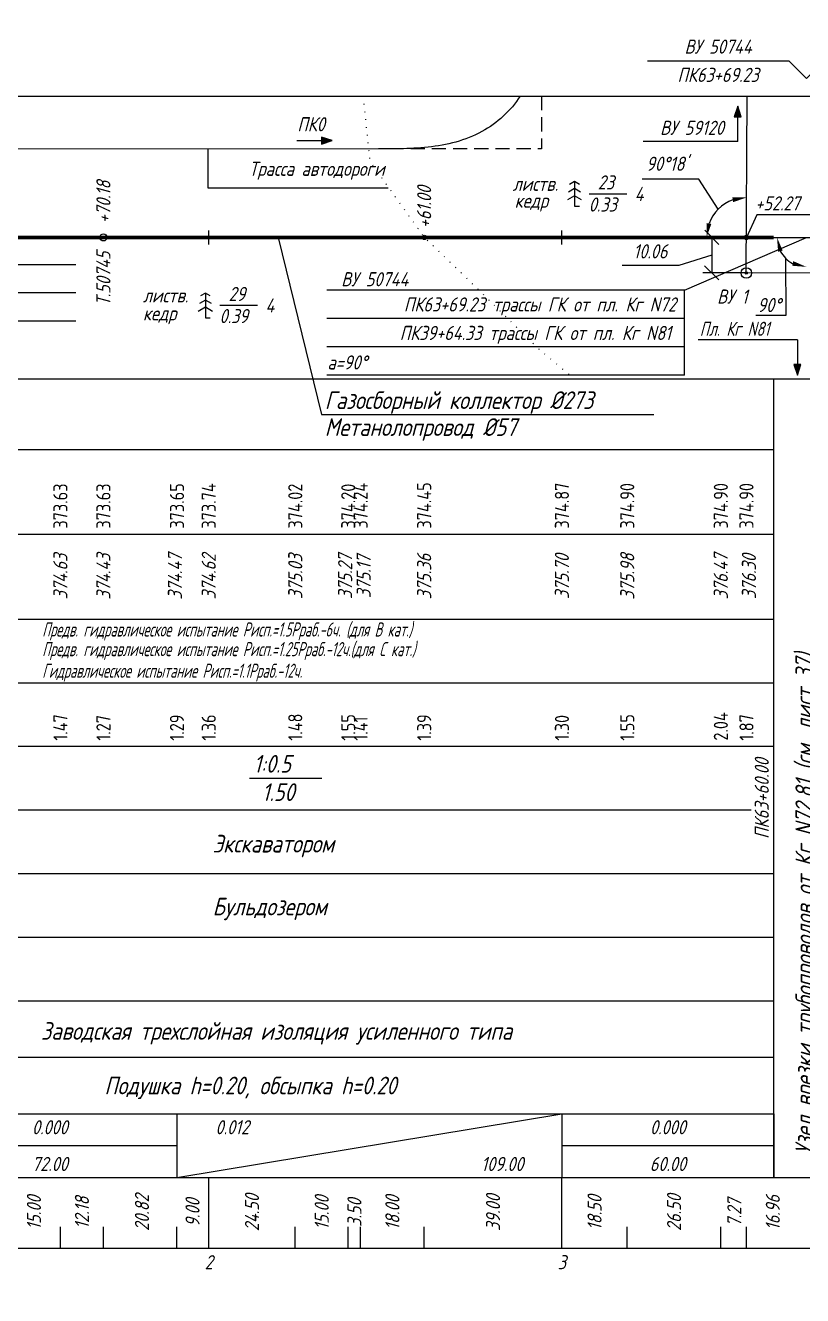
# Model space of a CAD drawing. Extents: x 0 to 1712, y -36 to 643.
# Drawn here: x 199.4 to 309.5, y 163.5 to 343.2 of the extents above; entities that cross this region are included whole.
import ezdxf
from ezdxf import colors
from ezdxf.entities.mleader import LeaderData, LeaderLine
from ezdxf.enums import TextEntityAlignment as Align
from ezdxf.math import Vec2, Vec3

# ---------------------------------------------------------------- set-up
doc = ezdxf.new("R2010")
doc.units = 0
doc.linetypes.add('ИИDot', pattern=[1, 0, -1])
doc.linetypes.add('ИИHidden', pattern=[3, 2, -1])
doc.layers.add('ИИ_ГЕОЛОГИЯ_025', color=7, linetype='Continuous', lineweight=25)
doc.layers.add('ИИ_ПРОФИЛЬ_025', color=7, linetype='Continuous', lineweight=25)
doc.layers.add('Подвал', color=7, linetype='Continuous')
doc.layers.add('ТХ-Л', color=140, linetype='Continuous')
doc.styles.add('VNIPISIMPLEXCUR', font='simplex.shx', dxfattribs={"width": 0.8, "oblique": 15})
doc.dimstyles.new('ИИ-1000-м-dm$0', dxfattribs={"dimtxt": 2.5, "dimasz": 2.5, "dimexe": 1.25, "dimexo": 0, "dimgap": 1, "dimtad": 1, "dimtoh": 1, "dimzin": 1, "dimdsep": 46, "dimtxsty": 'VNIPISIMPLEXCUR', "dimblk": 'OBLIQUE', "dimcen": 2.5, "dimaunit": 1, "dimazin": 0, "dimtfac": 1, "dimtmove": 1, "dimatfit": 2, "dimfxl": 1, "dimarcsym": 0})
doc.dimstyles.new('ИИ-1000-м-dm$2', dxfattribs={"dimtxt": 2.5, "dimasz": 2.5, "dimexe": 1.25, "dimexo": 0, "dimgap": 1, "dimtad": 2, "dimtoh": 1, "dimzin": 1, "dimdsep": 46, "dimtxsty": 'VNIPISIMPLEXCUR', "dimcen": 2.5, "dimaunit": 1, "dimazin": 0, "dimtfac": 1, "dimtmove": 1, "dimatfit": 2, "dimfxl": 1, "dimarcsym": 0})

# ---------------------------------------------------------------- blocks, each defined once
blk = doc.blocks.new('ИИ053672А')
at = {"color": 0, "linetype": 'Continuous'}
for points in [[(0.85, 2.01), (0, 2.5), (-0.85, 2.01)], [(0.7, 3.1), (0, 3.5), (-0.7, 3.1)], [(0, 3.5), (0, 0), (0.7, 0)], [(1, 0.92), (0, 1.5), (-1, 0.92)]]:
    blk.add_lwpolyline(points, dxfattribs=at)
at = {"color": 0, "linetype": 'Continuous', "style": 'VNIPISIMPLEXCUR', "oblique": 15, "width": 0.8}
blk.add_attdef('RACE1', text='', height=2, dxfattribs=at).set_placement((-2, 2.25), align=Align.RIGHT)
blk.add_attdef('HEIGHT', (2, 2.25), '', height=2, dxfattribs=at)
blk.add_attdef('DISTANCE', text='', height=2, dxfattribs=at).set_placement((8.5, 1.75), align=Align.MIDDLE_LEFT)
blk.add_attdef('RACE2', text='', height=2, dxfattribs=at).set_placement((-2, 1.25), align=Align.TOP_RIGHT)
blk.add_attdef('THICKNESS', text='', height=2, dxfattribs=at).set_placement((2, 1.25), align=Align.TOP_LEFT)
blk = doc.blocks.new('ИИ15002')
at = {"linetype": 'Continuous', "lineweight": 25}
h = blk.add_hatch(color=0, dxfattribs=at)
edge = h.paths.add_edge_path()
edge.add_arc((0, 0), 0.3, 0, 360)
at = {"color": 0, "linetype": 'Continuous', "lineweight": 25}
blk.add_circle((0, 0), 0.3, dxfattribs=at)
at = {"color": 0, "linetype": 'Continuous', "style": 'VNIPISIMPLEXCUR', "oblique": 15, "width": 0.8}
blk.add_attdef('STATIONING', (1, 1.3), '', height=2, rotation=90, dxfattribs=at)
at = {"color": 7, "linetype": 'Continuous', "style": 'VNIPISIMPLEXCUR', "oblique": 15, "width": 0.8}
blk.add_attdef('HEIGHT', text='', height=2, dxfattribs=at).set_placement((0, -1.3), align=Align.TOP_CENTER)
blk = doc.blocks.new('*D30')
at = {"layer": 'Defpoints', "color": 0, "transparency": 16777216}
for p in [(974.43, 333.23, -184.58), (125.4, 313.23), (1125.4, 313.23), (981.49, 309.23), (982.4, 293.23, -184.58)]:
    blk.add_point(p, dxfattribs=at)
at = {"layer": 'ИИ_ПРОФИЛЬ_025', "color": 0, "lineweight": -2, "transparency": 16777216}
for p, q in [((982.31, 310.03), (985.89, 303.41)), ((985.89, 303.41), (993.55, 303.41))]:
    blk.add_line(p, q, dxfattribs=at)
blk.add_arc((978.42, 313.23), 5.04, 304.1476, 337.1185, dxfattribs=at)
at = {"layer": 'ИИ_ПРОФИЛЬ_025', "color": 0, "transparency": 16777216}
for points in [[(982.74, 311.33), (983.39, 311.2), (983.46, 313.23)], [(981.38, 308.75), (981.12, 309.36), (979.4, 308.28)]]:
    blk.add_solid(points, dxfattribs=at)
at = {"layer": 'ИИ_ПРОФИЛЬ_025', "color": 0, "transparency": 16777216, "insert": (989.97, 305.1), "char_height": 2, "attachment_point": 5, "style": 'VNIPISIMPLEXCUR'}
blk.add_mtext("78°44'", dxfattribs=at)
blk = doc.blocks.new('*D31')
at = {"layer": 'Defpoints', "color": 0, "transparency": 16777216}
for p in [(483.19, 333.23), (481.81, 317.63), (125.4, 313.23), (478.21, 313.22), (1125.4, 313.23)]:
    blk.add_point(p, dxfattribs=at)
at = {"layer": 'ИИ_ПРОФИЛЬ_025', "color": 0, "lineweight": -2, "transparency": 16777216}
for p, q in [((482.69, 316.73), (486.25, 319.5)), ((486.25, 319.5), (492.09, 319.5))]:
    blk.add_line(p, q, dxfattribs=at)
blk.add_arc((478.21, 313.23), 5.69, 20.2603, 55.7613, dxfattribs=at)
at = {"layer": 'ИИ_ПРОФИЛЬ_025', "color": 0, "transparency": 16777216}
for points in [[(481.27, 317.62), (481.55, 318.23), (479.58, 318.74)], [(483.87, 315.25), (483.22, 315.14), (483.9, 313.23)]]:
    blk.add_solid(points, dxfattribs=at)
at = {"layer": 'ИИ_ПРОФИЛЬ_025', "color": 0, "transparency": 16777216, "insert": (489.42, 321.19), "char_height": 2, "attachment_point": 5, "style": 'VNIPISIMPLEXCUR'}
blk.add_mtext("76°1'", dxfattribs=at)
blk = doc.blocks.new('*D32')
at = {"layer": 'Defpoints', "color": 0, "transparency": 16777216}
for p in [(470.32, 333.23), (125.4, 313.23), (1125.4, 313.23), (461.61, 308.68), (460.35, 293.23)]:
    blk.add_point(p, dxfattribs=at)
at = {"layer": 'ИИ_ПРОФИЛЬ_025', "color": 0, "lineweight": -2, "transparency": 16777216}
for p, q in [((460.7, 309.61), (456.06, 304.85)), ((456.06, 304.85), (450.22, 304.85))]:
    blk.add_line(p, q, dxfattribs=at)
blk.add_arc((465.34, 313.23), 5.88, 199.5904, 236.4241, dxfattribs=at)
at = {"layer": 'ИИ_ПРОФИЛЬ_025', "color": 0, "transparency": 16777216}
for points in [[(459.47, 311.2), (460.13, 311.31), (459.46, 313.23)], [(462.22, 308.64), (461.95, 308.03), (463.92, 307.52)]]:
    blk.add_solid(points, dxfattribs=at)
at = {"layer": 'ИИ_ПРОФИЛЬ_025', "color": 0, "transparency": 16777216, "insert": (452.89, 306.54), "char_height": 2, "attachment_point": 5, "style": 'VNIPISIMPLEXCUR'}
blk.add_mtext("76°1'", dxfattribs=at)
blk = doc.blocks.new('*D33')
at = {"layer": 'Defpoints', "color": 0, "transparency": 16777216}
for p in [(125.4, 313.23), (310.01, 313.24), (1125.4, 313.23), (306.41, 311.14), (310.02, 293.23)]:
    blk.add_point(p, dxfattribs=at)
at = {"layer": 'ИИ_ПРОФИЛЬ_025', "color": 0, "lineweight": -2, "transparency": 16777216}
for p, q in [((307.07, 310.28), (307.1, 302.16)), ((307.1, 302.16), (302.86, 302.16))]:
    blk.add_line(p, q, dxfattribs=at)
blk.add_arc((310.01, 313.23), 4.17, 207.7818, 242.2224, dxfattribs=at)
at = {"layer": 'ИИ_ПРОФИЛЬ_025', "color": 0, "transparency": 16777216}
for points in [[(306.01, 311.21), (306.65, 311.37), (305.85, 313.23)], [(308.15, 309.87), (307.99, 309.22), (310.01, 309.06)]]:
    blk.add_solid(points, dxfattribs=at)
at = {"layer": 'ИИ_ПРОФИЛЬ_025', "color": 0, "transparency": 16777216, "insert": (304.73, 303.66), "char_height": 2, "attachment_point": 5, "style": 'VNIPISIMPLEXCUR'}
blk.add_mtext('90%%d', dxfattribs=at)
blk = doc.blocks.new('*D34')
at = {"layer": 'Defpoints', "color": 0, "transparency": 16777216}
for p in [(140.6, 333.23), (143.59, 314.95), (125.4, 313.23), (140.6, 313.23), (1125.4, 313.23)]:
    blk.add_point(p, dxfattribs=at)
at = {"layer": 'ИИ_ПРОФИЛЬ_025', "color": 0, "lineweight": -2, "transparency": 16777216}
for p, q in [((143.04, 315.67), (144.38, 318.82)), ((144.38, 318.82), (148.62, 318.82))]:
    blk.add_line(p, q, dxfattribs=at)
blk.add_arc((140.6, 313.23), 3.45, 33.7265, 56.2791, dxfattribs=at)
at = {"layer": 'ИИ_ПРОФИЛЬ_025', "color": 0, "transparency": 16777216}
for points in [[(142.42, 315.78), (142.61, 316.41), (140.6, 316.67)], [(143.79, 315.24), (143.15, 315.04), (144.05, 313.23)]]:
    blk.add_solid(points, dxfattribs=at)
at = {"layer": 'ИИ_ПРОФИЛЬ_025', "color": 0, "transparency": 16777216, "insert": (146.75, 320.32), "char_height": 2, "attachment_point": 5, "style": 'VNIPISIMPLEXCUR'}
blk.add_mtext('90%%d', dxfattribs=at)
blk = doc.blocks.new('ИИ050052Р')
at = {"linetype": 'Continuous', "lineweight": 25}
h = blk.add_hatch(color=0, dxfattribs=at)
edge = h.paths.add_edge_path()
edge.add_arc((0, 0), 0.15, 0, 360)
at = {"color": 0, "linetype": 'Continuous', "lineweight": 25}
for radius in [0.75, 0.15]:
    blk.add_circle((0, 0), radius, dxfattribs=at)
at = {"color": 0, "linetype": 'Continuous', "style": 'VNIPISIMPLEXCUR', "oblique": 15, "width": 0.8}
for tag, p in [('CENTRE', (1.45, 0.7)), ('HEIGHT', (1.45, -2.7))]:
    blk.add_attdef(tag, p, '', height=2, dxfattribs=at)
for tag, p in [('NUMBER', (-2, -1)), ('STATIONING', (-2, -4.4)), ('ALPHA', (-2, -7.8))]:
    blk.add_attdef(tag, text='', height=2, dxfattribs=at).set_placement(p, align=Align.RIGHT)
at = {"color": 253, "linetype": 'Continuous', "style": 'VNIPISIMPLEXCUR', "oblique": 15, "width": 0.8, "flags": 1}
blk.add_attdef('NOTE', text='', height=1.6, dxfattribs=at).set_placement((-2, -10.8), align=Align.RIGHT)
blk = doc.blocks.new('ИИ15009')
at = {"linetype": 'Continuous', "lineweight": 25}
blk.add_hatch(color=0, dxfattribs=at).paths.add_polyline_path([(0, 0), (1.5, -0.5), (1.5, 0.5)])
at = {"color": 0, "linetype": 'Continuous', "lineweight": 25}
blk.add_lwpolyline([(0, 0), (1.5, -0.5), (1.5, 0.5)], close=True, dxfattribs=at)
blk.add_lwpolyline([(5, 0), (0, 0)], dxfattribs=at)
blk = doc.blocks.new('*D36')
at = {"layer": 'Defpoints', "color": 0, "transparency": 16777216}
for p in [(332.75, 321.59), (125.4, 313.23), (334.9, 313.23), (329.77, 308.08), (332.74, 301.22)]:
    blk.add_point(p, dxfattribs=at)
at = {"layer": 'ИИ_ПРОФИЛЬ_025', "color": 0, "lineweight": -2, "transparency": 16777216}
for p, q in [((328.54, 309.03), (325.75, 303.82)), ((325.75, 303.82), (317.38, 303.82))]:
    blk.add_line(p, q, dxfattribs=at)
blk.add_arc((332.74, 313.23), 5.94, 199.386, 250.6045, dxfattribs=at)
at = {"layer": 'ИИ_ПРОФИЛЬ_025', "color": 0, "transparency": 16777216}
for points in [[(326.81, 311.2), (327.47, 311.31), (326.81, 313.23)], [(330.83, 307.95), (330.72, 307.3), (332.74, 307.29)]]:
    blk.add_solid(points, dxfattribs=at)
at = {"layer": 'ИИ_ПРОФИЛЬ_025', "color": 0, "transparency": 16777216, "insert": (321.06, 306.01), "char_height": 2, "attachment_point": 5, "style": 'VNIPISIMPLEXCUR'}
blk.add_mtext("89°59'", dxfattribs=at)
blk = doc.blocks.new('*D37')
at = {"layer": 'Defpoints', "color": 0, "transparency": 16777216}
for p in [(349.95, 333.23), (353.2, 318.86), (125.4, 313.23), (334.9, 313.23), (349.94, 308.72)]:
    blk.add_point(p, dxfattribs=at)
at = {"layer": 'ИИ_ПРОФИЛЬ_025', "color": 0, "lineweight": -2, "transparency": 16777216}
for p, q in [((354.55, 317.83), (360.94, 317.81)), ((360.94, 317.81), (365.67, 317.81)), ((349.94, 313.23), (357.7, 313.23))]:
    blk.add_line(p, q, dxfattribs=at)
blk.add_arc((349.94, 313.23), 6.51, 17.6724, 72.3204, dxfattribs=at)
at = {"layer": 'ИИ_ПРОФИЛЬ_025', "color": 0, "transparency": 16777216}
for points in [[(351.87, 319.1), (351.97, 319.76), (349.94, 319.74)], [(356.48, 315.25), (355.82, 315.15), (356.45, 313.23)]]:
    blk.add_solid(points, dxfattribs=at)
at = {"layer": 'ИИ_ПРОФИЛЬ_025', "color": 0, "transparency": 16777216, "insert": (363.81, 319.81), "char_height": 2, "attachment_point": 5, "style": 'VNIPISIMPLEXCUR'}
blk.add_mtext('90°', dxfattribs=at)
blk = doc.blocks.new('*D38')
at = {"layer": 'Defpoints', "color": 0, "transparency": 16777216}
for p in [(301.63, 333.23, -188.03), (298.72, 318.14), (125.4, 313.23), (334.9, 313.23), (301.5, 308.2, -188.03)]:
    blk.add_point(p, dxfattribs=at)
at = {"layer": 'ИИ_ПРОФИЛЬ_025', "color": 0, "lineweight": -2, "transparency": 16777216}
for p, q in [((294.78, 321.46), (286.77, 321.46)), ((297.54, 317.24), (294.78, 321.46))]:
    blk.add_line(p, q, dxfattribs=at)
blk.add_arc((301.53, 313.23), 5.66, 110.042, 159.66, dxfattribs=at)
at = {"layer": 'ИИ_ПРОФИЛЬ_025', "color": 0, "transparency": 16777216}
for points in [[(299.53, 318.88), (299.65, 318.22), (301.56, 318.89)], [(296.55, 315.14), (295.89, 315.25), (295.87, 313.23)]]:
    blk.add_solid(points, dxfattribs=at)
at = {"layer": 'ИИ_ПРОФИЛЬ_025', "color": 0, "transparency": 16777216, "insert": (290.28, 323.65), "char_height": 2, "attachment_point": 5, "style": 'VNIPISIMPLEXCUR'}
blk.add_mtext("90°18'", dxfattribs=at)
blk = doc.blocks.new('_Oblique')
at = {"color": 0, "linetype": 'ByBlock', "lineweight": -2}
blk.add_line((-0.5, -0.5), (0.5, 0.5), dxfattribs=at)
blk = doc.blocks.new('*D39')
at = {"layer": 'Defpoints', "color": 0, "transparency": 16777216}
for p in [(301.53, 313.23, -188.03), (296.6, 308.22), (301.5, 308.2, -0.47)]:
    blk.add_point(p, dxfattribs=at)
at = {"layer": 'ИИ_ПРОФИЛЬ_025', "color": 0, "lineweight": -2, "transparency": 16777216}
for p, q in [((301.53, 313.23), (295.38, 313.26)), ((296.63, 313.25), (296.6, 308.22)), ((291.93, 309.26), (283.91, 309.26)), ((296.61, 310.74), (291.93, 309.26)), ((301.5, 308.2), (295.35, 308.23))]:
    blk.add_line(p, q, dxfattribs=at)
at = {"layer": 'ИИ_ПРОФИЛЬ_025', "color": 0, "lineweight": -2, "transparency": 16777216, "xscale": 2, "yscale": 2, "zscale": 2}
for p, rotation in [((296.63, 313.25), 89.70196983936606), ((296.6, 308.22), 269.7019698393661)]:
    blk.add_blockref('_Oblique', p, dxfattribs=dict(at, rotation=rotation))
at = {"layer": 'ИИ_ПРОФИЛЬ_025', "color": 0, "transparency": 16777216, "insert": (287.92, 311.26), "char_height": 2, "attachment_point": 5, "style": 'VNIPISIMPLEXCUR'}
blk.add_mtext('10.06', dxfattribs=at)
blk = doc.blocks.new('*D41')
at = {"layer": 'Defpoints', "color": 0, "transparency": 16777216}
for p in [(128.11, 325.71), (131.99, 315.47), (125.4, 313.23), (334.9, 313.23), (128.11, 300.7)]:
    blk.add_point(p, dxfattribs=at)
at = {"layer": 'ИИ_ПРОФИЛЬ_025', "color": 0, "lineweight": -2, "transparency": 16777216}
for p, q in [((131.28, 316.4), (132.68, 319.55)), ((132.68, 319.55), (136.92, 319.55))]:
    blk.add_line(p, q, dxfattribs=at)
blk.add_arc((128.11, 313.23), 4.48, 25.7714, 64.2326, dxfattribs=at)
at = {"layer": 'ИИ_ПРОФИЛЬ_025', "color": 0, "transparency": 16777216}
for points in [[(129.98, 316.94), (130.13, 317.59), (128.11, 317.71)], [(132.47, 315.25), (131.82, 315.1), (132.59, 313.23)]]:
    blk.add_solid(points, dxfattribs=at)
at = {"layer": 'ИИ_ПРОФИЛЬ_025', "color": 0, "transparency": 16777216, "insert": (135.05, 321.05), "char_height": 2, "attachment_point": 5, "style": 'VNIPISIMPLEXCUR'}
blk.add_mtext('90°', dxfattribs=at)
blk = doc.blocks.new('*D44')
at = {"layer": 'Defpoints', "color": 0, "transparency": 16777216}
for p in [(153.11, 325.71), (125.4, 313.23), (334.9, 313.23), (150.79, 309.2), (153.11, 300.71)]:
    blk.add_point(p, dxfattribs=at)
at = {"layer": 'ИИ_ПРОФИЛЬ_025', "color": 0, "lineweight": -2, "transparency": 16777216}
for p, q in [((149.82, 309.94), (145.45, 307.09)), ((145.45, 307.09), (141.22, 307.09))]:
    blk.add_line(p, q, dxfattribs=at)
blk.add_arc((153.11, 313.23), 4.65, 204.8465, 245.1528, dxfattribs=at)
at = {"layer": 'ИИ_ПРОФИЛЬ_025', "color": 0, "transparency": 16777216}
for points in [[(148.57, 311.2), (149.22, 311.35), (148.46, 313.23)], [(151.23, 309.33), (151.08, 308.68), (153.11, 308.58)]]:
    blk.add_solid(points, dxfattribs=at)
at = {"layer": 'ИИ_ПРОФИЛЬ_025', "color": 0, "transparency": 16777216, "insert": (143.08, 308.59), "char_height": 2, "attachment_point": 5, "style": 'VNIPISIMPLEXCUR'}
blk.add_mtext('90°', dxfattribs=at)
blk = doc.blocks.new('1-2')
at = {"layer": 'Подвал'}
for p, q in [((190.82, 174.45), (190.82, 165.45)), ((190.82, 174.45), (190.82, 165.45)), ((190.82, 165.45), (245.32, 174.45)), ((245.32, 174.45), (245.32, 165.45)), ((245.32, 174.45), (245.32, 165.45)), ((275.32, 174.45), (275.32, 165.45)), ((154.82, 169.95), (190.82, 169.95)), ((245.32, 169.95), (275.32, 169.95))]:
    blk.add_line(p, q, dxfattribs=at)
at = {"layer": 'Подвал', "char_height": 2, "attachment_point": 4, "rotation": 90, "style": 'VNIPISIMPLEXCUR'}
for s, insert in [('\\W0.800;\\W0.8;\\Q0.0;373.63', (174.32, 257.25)), ('\\W0.800;\\W0.8;\\Q0.0;373.63', (180.41, 257.25)), ('\\W0.800;\\W0.8;\\Q0.0;373.65', (190.82, 257.25)), ('\\W0.800;\\W0.8;\\Q0.0;373.74', (195.32, 257.25)), ('\\W0.800;\\W0.8;\\Q0.0;374.02', (207.57, 257.25)), ('\\W0.800;\\W0.8;\\Q0.0;374.20', (215.07, 257.25)), ('\\W0.800;\\W0.8;\\Q0.0;374.24', (216.82, 257.25)), ('\\W0.800;\\W0.8;\\Q0.0;374.45', (225.82, 257.25)), ('\\W0.800;\\W0.8;\\Q0.0;374.87', (245.32, 257.25)), ('\\W0.800;\\W0.8;\\Q0.0;374.90', (254.57, 257.25)), ('\\W0.800;\\W0.8;\\Q0.0;374.90', (267.82, 257.25)), ('\\W0.800;\\W0.8;\\Q0.0;374.90', (271.45, 257.25)), ('\\W0.800;\\W0.8;\\Q0.0;1.47', (174.32, 227.25)), ('\\W0.800;\\W0.8;\\Q0.0;1.27', (180.41, 227.25)), ('\\W0.800;\\W0.8;\\Q0.0;1.29', (190.82, 227.25)), ('\\W0.800;\\W0.8;\\Q0.0;1.36', (195.32, 227.25)), ('\\W0.800;\\W0.8;\\Q0.0;1.48', (207.57, 227.25)), ('\\W0.800;\\W0.8;\\Q0.0;1.55', (215.07, 227.25)), ('\\W0.800;\\W0.8;\\Q0.0;1.41', (216.82, 227.25)), ('\\W0.800;\\W0.8;\\Q0.0;1.39', (225.82, 227.25)), ('\\W0.800;\\W0.8;\\Q0.0;1.30', (245.32, 227.25)), ('\\W0.800;\\W0.8;\\Q0.0;1.55', (254.57, 227.25)), ('\\W0.800;\\W0.8;\\Q0.0;2.04', (267.82, 227.25)), ('\\W0.800;\\W0.8;\\Q0.0;1.87', (271.45, 227.25))]:
    blk.add_mtext(s, dxfattribs=dict(at, insert=insert))
at = {"layer": 'Подвал', "char_height": 2, "style": 'VNIPISIMPLEXCUR'}
for s, insert, attachment_point in [('0.000', (172.82, 173.55), 2), ('0.012', (196.27, 173.55), 1), ('0.000', (260.32, 173.55), 2), ('72.00', (172.82, 166.35), 8), ('109.00', (239.87, 166.35), 9), ('60.00', (260.32, 166.35), 8)]:
    blk.add_mtext(s, dxfattribs=dict(at, insert=insert, attachment_point=attachment_point))

msp = doc.modelspace()

# ---------------------------------------------------------------- linework, layer by layer
at = {"layer": 'ИИ_ПРОФИЛЬ_025', "flags": 128}
for points in [[(287.5126, 338.2274), (307.5126, 338.2274), (310.0126, 335.7274), (312.5126, 338.2274), (332.5126, 338.2274)], [(125.3976, 333.2274), (1125.3976, 333.2274)], [(225.2617, 325.7337), (225.2617, 320.2649), (250.7882, 320.2649)], [(300.2925, 326.806), (286.8993, 326.806)], [(279.2371, 319.3998), (284.5928, 319.3998)], [(311.482, 316.401), (303.0161, 316.401), (301.5298, 313.2274)], [(125.3976, 313.2274), (334.8976, 313.2274)], [(225.3976, 312.2274), (225.3976, 314.2274)], [(275.3976, 312.2274), (275.3976, 314.2274)], [(292.7709, 293.7512), (292.7709, 305.7512), (310.0126, 313.2274)], [(155.9165, 309.4162), (206.578, 309.4162)], [(292.7709, 305.7512), (242.1094, 305.7512)], [(155.9165, 305.4162), (206.578, 305.4162)], [(226.9474, 303.6399), (232.3031, 303.6399)], [(155.9165, 301.4162), (206.578, 301.4162)], [(292.7709, 301.7512), (242.1094, 301.7512)], [(308.7364, 298.7309), (294.6883, 298.7309)], [(292.7709, 297.7512), (242.1094, 297.7512)], [(125.3976, 293.2274), (1125.3976, 293.2274)], [(292.7709, 293.7512), (242.1094, 293.7512)], [(145.3976, 283.2274), (305.3976, 283.2274)], [(145.3976, 271.2274), (305.3976, 271.2274)], [(145.3976, 259.2274), (305.3976, 259.2274)], [(145.3976, 250.2274), (305.3976, 250.2274)], [(145.3976, 241.2274), (305.3976, 241.2274)], [(148.8192, 232.2274), (302.1976, 232.2274)], [(145.3976, 223.2274), (305.3976, 223.2274)], [(145.3976, 214.2274), (305.3976, 214.2274)], [(145.3976, 205.2274), (305.3976, 205.2274)], [(145.3976, 197.2274), (305.3976, 197.2274)], [(145.3976, 189.2274), (305.3976, 189.2274)], [(125.3976, 180.2274), (1125.3976, 180.2274)], [(225.3976, 170.2274), (225.3976, 180.2274)], [(275.3976, 170.2274), (275.3976, 180.2274)], [(204.3976, 170.2274), (204.3976, 173.2274)], [(210.4876, 170.2274), (210.4876, 173.2274)], [(220.8976, 170.2274), (220.8976, 173.2274)], [(237.6476, 170.2274), (237.6476, 173.2274)], [(245.1476, 170.2274), (245.1476, 173.2274)], [(246.8976, 170.2274), (246.8976, 173.2274)], [(255.8976, 170.2274), (255.8976, 173.2274)], [(284.6476, 170.2274), (284.6476, 173.2274)], [(297.8976, 170.2274), (297.8976, 173.2274)], [(301.5326, 170.2274), (301.5326, 173.2274)], [(125.3976, 170.2274), (1125.3976, 170.2274)]]:
    msp.add_lwpolyline(points, dxfattribs=at)
msp.add_lwpolyline([(269.4878, 333.2274, -0.12545612), (264.0755, 328.2003), (263.6341, 327.9679), (263.1851, 327.7498), (262.7293, 327.5457), (262.2674, 327.3555), (261.8001, 327.1786), (261.328, 327.0148), (260.8516, 326.8637), (260.3714, 326.7247), (259.888, 326.5976), (259.4017, 326.4818), (258.9129, 326.3768), (258.4219, 326.2821), (257.9292, 326.1973), (257.435, 326.1218), (256.9394, 326.0551), (256.4429, 325.9966), (255.9455, 325.9459), (255.4474, 325.9024), (254.9487, 325.8655), (254.4497, 325.8348), (253.9503, 325.8095), (253.4507, 325.7893), (252.951, 325.7735), (252.4511, 325.7616), (251.9512, 325.753), (251.4512, 325.7473), (250.9512, 325.7437), (250.4513, 325.7418), (249.9513, 325.741), (249.4513, 325.7407), (153.1098, 325.7129)], format="xyb", dxfattribs=at)
at = {"layer": 'ИИ_ПРОФИЛЬ_025', "linetype": 'ИИDot', "flags": 128}
msp.add_lwpolyline([(247.2383, 333.2274), (248.2021, 323.9937), (255.9113, 313.2343), (261.5876, 307.7798), (272.1856, 297.3807), (277.1622, 293.2274)], dxfattribs=at)
at = {"layer": 'ИИ_ПРОФИЛЬ_025', "linetype": 'ИИHidden', "flags": 128}
msp.add_lwpolyline([(272.5074, 333.2274), (272.5067, 325.7474), (249.4513, 325.7407)], dxfattribs=at)
at = {"layer": 'ИИ_ПРОФИЛЬ_025', "elevation": -188.03, "flags": 128}
msp.add_lwpolyline([(313.0331, 308.1909), (301.5036, 308.1961), (301.6338, 333.2274)], dxfattribs=at)
at = {"layer": 'ИИ_ПРОФИЛЬ_025'}
msp.add_circle((210.4876, 313.2274), 0.5, dxfattribs=at)
at = {"layer": 'Подвал'}
msp.add_line((305.3976, 189.2274), (305.3976, 180.2274), dxfattribs=at)
at = {"layer": 'ТХ-Л', "const_width": 0.5}
msp.add_lwpolyline([(145.3976, 313.2274), (305.3976, 313.2274)], dxfattribs=at)
at = {"layer": 'ТХ-Л', "flags": 128}
msp.add_lwpolyline([(235.2225, 313.2274), (241.3464, 288.1658), (288.4353, 288.1658)], dxfattribs=at)
at = {"layer": 'ТХ-Л', "ltscale": 100}
msp.add_lwpolyline([(305.3976, 180.2274), (305.3976, 293.2274)], dxfattribs=at)
at = {"layer": 'ТХ-Л'}
msp.add_lwpolyline([(231.158, 236.7262), (241.4147, 236.7262)], dxfattribs=at)

# ---------------------------------------------------------------- block references
at = {"layer": 'ИИ_ГЕОЛОГИЯ_025'}
msp.add_blockref('1-2', (30.0788, 14.7747), dxfattribs=at)
at = {"layer": 'ИИ_ПРОФИЛЬ_025'}
for p, rotation in [((300.2925, 331.806), 270), ((242.8592, 326.9228), 180), ((308.7364, 293.7309), 90)]:
    msp.add_blockref('ИИ15009', p, dxfattribs=dict(at, rotation=rotation))
ref = msp.add_blockref('ИИ053672А', (277.1929, 317.6345), dxfattribs=at)
ref.add_attrib('RACE1', 'листв.', dxfattribs={"layer": '0', "color": 0, "linetype": 'Continuous', "height": 2, "rotation": 360, "style": 'VNIPISIMPLEXCUR', "oblique": 15, "width": 0.8}).set_placement((274.8494, 319.8109), align=Align.RIGHT)
ref.add_attrib('RACE2', 'кедр', dxfattribs={"layer": '0', "color": 0, "linetype": 'Continuous', "height": 2, "rotation": 360, "style": 'VNIPISIMPLEXCUR', "oblique": 15, "width": 0.8}).set_placement((273.4308, 319.4322), align=Align.TOP_RIGHT)
ref.add_attrib('HEIGHT', '23', (280.4751, 320.0129), dxfattribs={"layer": '0', "color": 0, "linetype": 'Continuous', "height": 2, "rotation": 360, "style": 'VNIPISIMPLEXCUR', "oblique": 15, "width": 0.8})
ref.add_attrib('THICKNESS', '0.33', dxfattribs={"layer": '0', "color": 0, "linetype": 'Continuous', "height": 2, "rotation": 360, "style": 'VNIPISIMPLEXCUR', "oblique": 15, "width": 0.8}).set_placement((279.1929, 318.8845), align=Align.TOP_LEFT)
ref.add_attrib('DISTANCE', '4', dxfattribs={"layer": '0', "color": 0, "linetype": 'Continuous', "height": 2, "rotation": 360, "style": 'VNIPISIMPLEXCUR', "oblique": 15, "width": 0.8}).set_placement((285.6929, 319.3845), align=Align.MIDDLE_LEFT)
msp.add_blockref('ИИ15002', (255.8976, 313.2274), dxfattribs=at).add_auto_attribs({'STATIONING': '+61.00'})
ref = msp.add_blockref('ИИ15002', (301.5298, 313.2274, -188.03), dxfattribs=at)
ref.add_attrib('STATIONING', '+52.27', (302.7742, 317.043, -188.03), dxfattribs={"layer": '0', "color": 0, "linetype": 'Continuous', "height": 2, "style": 'VNIPISIMPLEXCUR', "oblique": 15, "width": 0.8})
ref = msp.add_blockref('ИИ050052Р', (301.5036, 308.1961, -0.465), dxfattribs=dict(at, rotation=359.9899759297771))
ref.add_attrib('NUMBER', 'ВУ 1', dxfattribs={"layer": '0', "color": 0, "linetype": 'Continuous', "height": 2, "rotation": 359.989976, "style": 'VNIPISIMPLEXCUR', "oblique": 15, "width": 0.8}).set_placement((301.6744, 303.8587, -188.03), align=Align.RIGHT)
ref = msp.add_blockref('ИИ053672А', (224.9185, 301.8456), dxfattribs=dict(at, rotation=0.000128047501059887))
ref.add_attrib('RACE1', 'листв.', dxfattribs={"layer": '0', "color": 0, "linetype": 'Continuous', "height": 2, "rotation": 0.000128, "style": 'VNIPISIMPLEXCUR', "oblique": 15, "width": 0.8}).set_placement((222.4958, 304.0263), align=Align.RIGHT)
ref.add_attrib('RACE2', 'кедр', dxfattribs={"layer": '0', "color": 0, "linetype": 'Continuous', "height": 2, "rotation": 0.000128, "style": 'VNIPISIMPLEXCUR', "oblique": 15, "width": 0.8}).set_placement((220.8091, 303.4855), align=Align.TOP_RIGHT)
ref.add_attrib('HEIGHT', '29', (228.2007, 304.224), dxfattribs={"layer": '0', "color": 0, "linetype": 'Continuous', "height": 2, "rotation": 0.000128, "style": 'VNIPISIMPLEXCUR', "oblique": 15, "width": 0.8})
ref.add_attrib('THICKNESS', '0.39', dxfattribs={"layer": '0', "color": 0, "linetype": 'Continuous', "height": 2, "rotation": 0.000128, "style": 'VNIPISIMPLEXCUR', "oblique": 15, "width": 0.8}).set_placement((226.9185, 303.0956), align=Align.TOP_LEFT)
ref.add_attrib('DISTANCE', '4', dxfattribs={"layer": '0', "color": 0, "linetype": 'Continuous', "height": 2, "rotation": 0.000128, "style": 'VNIPISIMPLEXCUR', "oblique": 15, "width": 0.8}).set_placement((233.4185, 303.5956), align=Align.MIDDLE_LEFT)

# ---------------------------------------------------------------- texts
at = {"layer": 'ИИ_ПРОФИЛЬ_025', "style": 'VNIPISIMPLEXCUR', "oblique": 15, "width": 0.8}
for s, p in [('ВУ 50744', (297.5126, 339.2274)), ('2', (225.3976, 167.2274)), ('3', (275.3976, 167.2274))]:
    msp.add_text(s, height=2, dxfattribs=at).set_placement(p, align=Align.CENTER)
msp.add_text('ПК63+69.23', height=2, dxfattribs=at).set_placement((297.5126, 337.2274), align=Align.TOP_CENTER)
for s, p in [('ПК0', (241.836, 329.2402)), ('ВУ 59120', (298.3197, 328.7374)), ('Трасса автодороги', (250.2908, 322.933)), ('ВУ 50744', (253.6481, 307.3127)), ('ПК63+69.23 трассы ГК от пл. Кг N72', (291.5543, 303.7442)), ('ПК39+64.33 трассы ГК от пл. Кг N81', (290.8426, 299.7119))]:
    msp.add_text(s, height=2, dxfattribs=at).set_placement(p, align=Align.MIDDLE_RIGHT)
msp.add_text('+70.18', height=2, rotation=90, dxfattribs=at).set_placement((210.4876, 315.2274), align=Align.MIDDLE_LEFT)
msp.add_text('Т.50745', height=2, rotation=90, dxfattribs=at).set_placement((210.4876, 311.2274), align=Align.MIDDLE_RIGHT)
at = {"layer": 'ИИ_ПРОФИЛЬ_025', "style": 'VNIPISIMPLEXCUR', "oblique": 15}
for s, width, p in [('Пл. Кг N81', 0.7, (294.9124, 299.2982)), ('a=90°', 0.8, (242.1953, 294.5366))]:
    msp.add_text(s, height=2, dxfattribs=dict(at, width=width)).set_placement(p)
at = {"layer": 'ИИ_ПРОФИЛЬ_025', "style": 'VNIPISIMPLEXCUR', "oblique": 15, "width": 0.8}
for s, p in [('374.63', (205.3976, 265.2274)), ('374.43', (211.4876, 265.2274)), ('374.47', (221.6096, 265.2274)), ('374.62', (226.3976, 265.2274)), ('375.03', (238.6476, 265.2274)), ('375.27', (245.7044, 265.2274)), ('375.17', (248.3284, 265.2274)), ('375.36', (256.8976, 265.2274)), ('375.70', (276.3976, 265.2274)), ('375.98', (285.6476, 265.2274)), ('376.47', (298.8976, 265.2274)), ('376.30', (302.8763, 265.2274))]:
    msp.add_text(s, height=2, rotation=90, dxfattribs=at).set_placement(p, align=Align.CENTER)
msp.add_text('ПК63+60.00', height=2, rotation=90, dxfattribs=at).set_placement((304.6976, 239.5135), align=Align.RIGHT)
for s, p in [('20.82', (215.943, 175.2274)), ('24.50', (231.5226, 175.2274)), ('39.00', (265.6476, 175.2274)), ('18.50', (280.0226, 175.2274)), ('26.50', (291.2726, 175.2274)), ('15.00', (200.6476, 175.2274)), ('12.18', (207.4426, 175.2274)), ('9.00', (223.0994, 175.2274)), ('15.00', (241.3976, 175.2274)), ('3.50', (246.0226, 175.2274)), ('18.00', (251.3976, 175.2274)), ('7.27', (299.8118, 175.2274)), ('16.96', (305.2562, 175.2274))]:
    msp.add_text(s, height=2, rotation=90, dxfattribs=at).set_placement(p, align=Align.MIDDLE_CENTER)
at = {"layer": 'ТХ-Л', "style": 'VNIPISIMPLEXCUR', "oblique": 15}
for s, height, width, p in [('Газосборный коллектор %%C273', 2.5, 0.8, (241.8242, 288.9488)), ('Метанолопровод %%C57', 2.5, 0.8, (241.8242, 285.1377)), ('Предв. гидравлическое испытание Рисп.=1.5Рраб.-6ч. (для В кат.)', 2, 0.6, (201.8207, 256.7526)), ('Предв. гидравлическое испытание Рисп.=1.25Рраб.-12ч.(для C кат.)', 2, 0.6, (201.8207, 253.9745)), ('Гидравлическое испытание Рисп.=1.1Рраб.-12ч.', 2, 0.6, (201.8207, 250.9165)), ('1:0.5', 2.5, 0.8, (231.7483, 237.494)), ('1.50', 2.5, 0.8, (232.9381, 233.4889)), ('Экскаватором', 2.5, 0.8, (225.9384, 226.1929)), ('Бульдозером', 2.5, 0.8, (225.9384, 217.3022))]:
    msp.add_text(s, height=height, dxfattribs=dict(at, width=width)).set_placement(p)
at = {"layer": 'ТХ-Л', "insert": (308.4598, 183.4348), "char_height": 2.5, "attachment_point": 1, "rotation": 90, "style": 'VNIPISIMPLEXCUR'}
msp.add_mtext_dynamic_manual_height_columns('Узел врезки трубопроводов от Кг N72,81 (см. лист 37)', width=101.547532, gutter_width=12.5, heights=[0], dxfattribs=at)
at = {"layer": 'ТХ-Л', "char_height": 2.5, "width": 84.418544, "attachment_point": 1, "style": 'VNIPISIMPLEXCUR'}
for s, insert in [('Заводская трехслойная изоляция усиленного типа', (201.6318, 202.1954)), ('{\\Fsimplex|c204;Подушка h=0.20, обсыпка h=0.20}', (210.6311, 194.4786))]:
    msp.add_mtext(s, dxfattribs=dict(at, insert=insert))

# ---------------------------------------------------------------- dimensions: what is measured, and where the dimension line sits
at = {"layer": 'ИИ_ПРОФИЛЬ_025'}
for base, line1, line2, override, picture, middle in [((981.4872, 309.2283), ((125.3976, 313.2274), (1125.3976, 313.2274)), ((974.4333, 333.2274, -184.58), (982.4014, 293.2274, -184.58)), {"dimtxt": 2, "dimasz": 2, "dimgap": 0.5}, '*D30', (989.9695, 305.1011)), ((481.8132, 317.6259), ((125.3976, 313.2274), (1125.3976, 313.2274)), ((478.2089, 313.2206), (483.1892, 333.2274)), {"dimtxt": 2, "dimasz": 2, "dimgap": 0.5}, '*D31', (489.423, 321.1945)), ((461.6112, 308.6803), ((460.3549, 293.2274), (470.3173, 333.2274)), ((125.3976, 313.2274), (1125.3976, 313.2274)), {"dimtxt": 2, "dimasz": 2, "dimgap": 0.5}, '*D32', (452.8907, 306.5396)), ((353.1988, 318.865), ((125.3976, 313.2274), (334.8976, 313.2274)), ((349.9459, 333.2274), (349.9428, 308.7231)), {"dimtxt": 2, "dimasz": 2, "dimlfac": 2, "dimzin": 0, "dimadec": 0}, '*D37', (363.8057, 319.806)), ((298.7151, 318.1419), ((301.5036, 308.1961, -188.03), (301.6338, 333.2274, -188.03)), ((125.3976, 313.2274), (334.8976, 313.2274)), {"dimtxt": 2, "dimasz": 2, "dimlfac": 2, "dimzin": 0}, '*D38', (290.2765, 323.6543)), ((150.7854, 309.2019), ((153.1098, 325.7129), (153.1094, 300.7058)), ((125.3976, 313.2274), (334.8976, 313.2274)), {"dimtxt": 2, "dimasz": 2, "dimgap": 0.5, "dimadec": 0}, '*D44', (143.0842, 308.5929)), ((131.9913, 315.4696), ((125.3976, 313.2274), (334.8976, 313.2274)), ((128.1089, 300.697), (128.1071, 325.7109)), {"dimtxt": 2, "dimasz": 2, "dimgap": 0.5, "dimadec": 0}, '*D41', (135.049, 321.0513)), ((329.7742, 308.0841), ((332.7458, 321.5918), (332.7425, 301.2233)), ((125.3976, 313.2274), (334.8976, 313.2274)), {"dimtxt": 2, "dimasz": 2, "dimlfac": 2, "dimzin": 0}, '*D36', (321.0646, 306.0129))]:
    dim = msp.add_angular_dim_2l(base=base, line1=line1, line2=line2, dimstyle='ИИ-1000-м-dm$2', override=override, dxfattribs=at)
    dim.commit()
    dim.dimension.update_dxf_attribs({"geometry": picture, "text_midpoint": middle, "dimtype": 162})
for base, line2, picture, middle in [((143.5895, 314.9511), ((140.6023, 333.2274), (140.6042, 313.2263)), '*D34', (146.7479, 320.3235)), ((306.4066, 311.1446), ((310.0154, 293.2274), (310.0139, 313.2439)), '*D33', (304.7287, 303.6565))]:
    dim = msp.add_angular_dim_2l(base=base, line1=((125.3976, 313.2274), (1125.3976, 313.2274)), line2=line2, text='90%%d', dimstyle='ИИ-1000-м-dm$2', override={"dimtxt": 2, "dimasz": 2, "dimgap": 0.5}, dxfattribs=at)
    dim.commit()
    dim.dimension.update_dxf_attribs({"geometry": picture, "text_midpoint": middle, "dimtype": 162})
dim = msp.add_linear_dim(base=(296.6019, 308.2216), p1=(301.5298, 313.2274, -188.03), p2=(301.5036, 308.1961, -0.465), angle=269.70197, dimstyle='ИИ-1000-м-dm$0', override={"dimtxt": 2, "dimasz": 2, "dimlfac": 2, "dimzin": 0}, dxfattribs=at)
dim.commit()
dim.dimension.update_dxf_attribs({"geometry": '*D39', "text_midpoint": (290.9275, 309.258), "dimtype": 161})

# ---------------------------------------------------------------- leaders
at = {"layer": 'ТХ-Л', "linetype": 'Continuous', "ltscale": 100}
ml = msp.add_multileader_mtext('Standard', dxfattribs=at)
ml.set_content('1\\P', color=256, style='VNIPISIMPLEXCUR')
ml.set_leader_properties()
ml.build(insert=Vec2(0, 0))
ml.multileader.update_dxf_attribs({"leader_type": 0, "has_dogleg": 0, "text_left_attachment_type": 0, "text_right_attachment_type": 0, "dogleg_length": 0.36})
ctx = ml.context
ctx.base_point, ctx.char_height = Vec3(1488.3937, 608.9497), 3.5
ctx.left_attachment, ctx.right_attachment = 0, 0
notes = []
notes.append((ctx, [(0, (0, 0, 0), (0, 0), (1, 0), 1, [])]))
ctx.mtext.insert, ctx.mtext.flow_direction = Vec3(1490.3937, 608.9497), 5
for ctx, leaders in notes:
    for number, flags, end, landing, length, lines in leaders:
        leader = LeaderData()
        leader.index, (leader.has_last_leader_line, leader.has_dogleg_vector, leader.attachment_direction) = number, flags
        leader.last_leader_point, leader.dogleg_vector, leader.dogleg_length = Vec3(end), Vec3(landing), length
        for number, points, colour, breaks in lines:
            line = LeaderLine()
            line.index, line.vertices, line.color, line.breaks = number, Vec3.list(points), colors.encode_raw_color(colour), breaks
            leader.lines.append(line)
        ctx.leaders.append(leader)

doc.saveas('drawing.dxf')
